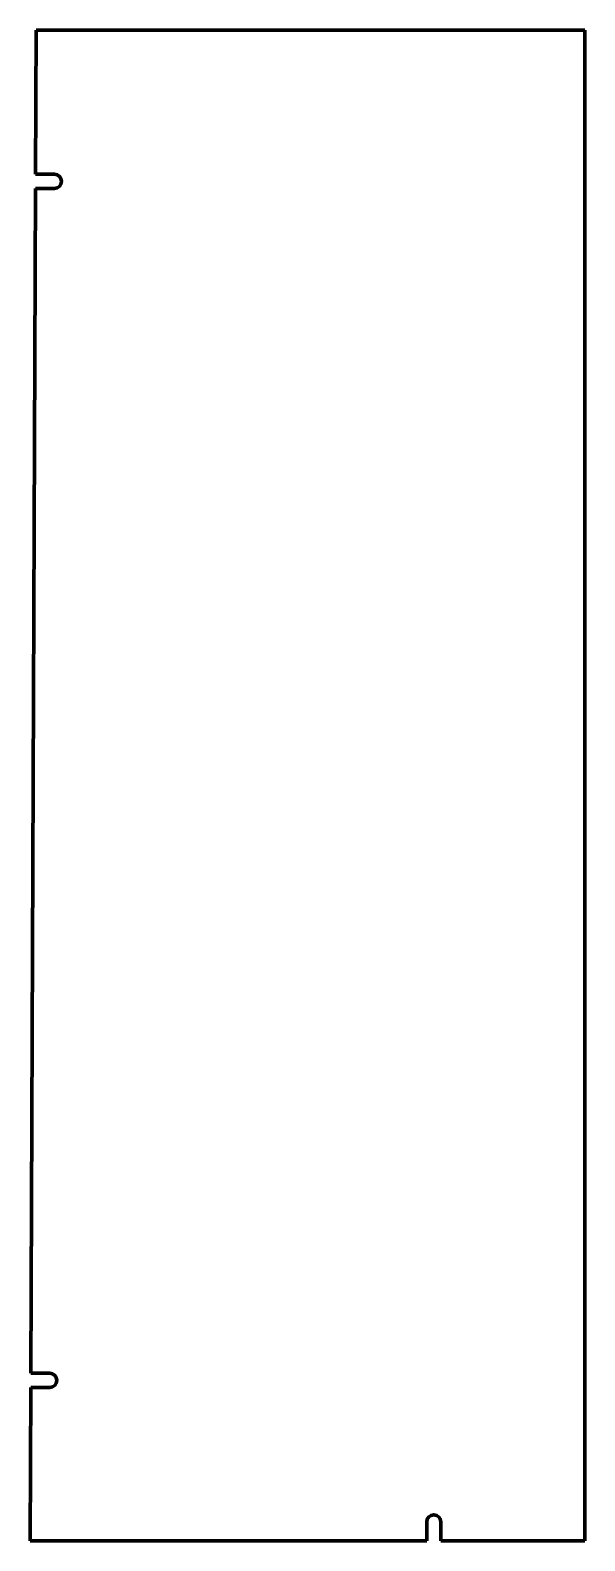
# Model space of a CAD drawing. Header units: inches. Extents: x 0 to 29.4, y 0 to 80.
import ezdxf

# ---------------------------------------------------------------- set-up
doc = ezdxf.new("R2010")
doc.units = ezdxf.units.IN
doc.header["$MEASUREMENT"] = 0
doc.layers.get('0').update_dxf_attribs({"linetype": 'CONTINUOUS'})

msp = doc.modelspace()

# ---------------------------------------------------------------- linework, layer by layer
at = {"color": 7, "lineweight": 90}
for p, q in [((0.283, 72.375), (0.312, 80)), ((0.312, 80), (29.375, 80)), ((29.375, 0), (29.375, 80)), ((0.283, 72.375), (1.283, 72.371)), ((0.035, 8.875), (0.28, 71.625)), ((0.28, 71.625), (1.28, 71.621)), ((0.035, 8.875), (1.035, 8.871)), ((0, 0), (0.032, 8.125)), ((0.032, 8.125), (1.032, 8.121)), ((21, 0), (21, 1)), ((21.75, 0), (21.75, 1)), ((0, 0), (21, 0)), ((21.75, 0), (29.375, 0))]:
    msp.add_line(p, q, dxfattribs=at)
for centre, start, end in [((1.281, 71.996), 269.77619, 449.77619), ((1.033, 8.496), 269.77619, 449.77619), ((21.375, 1), 0, 180)]:
    msp.add_arc(centre, 0.375, start, end, dxfattribs=at)

doc.saveas('drawing.dxf')
